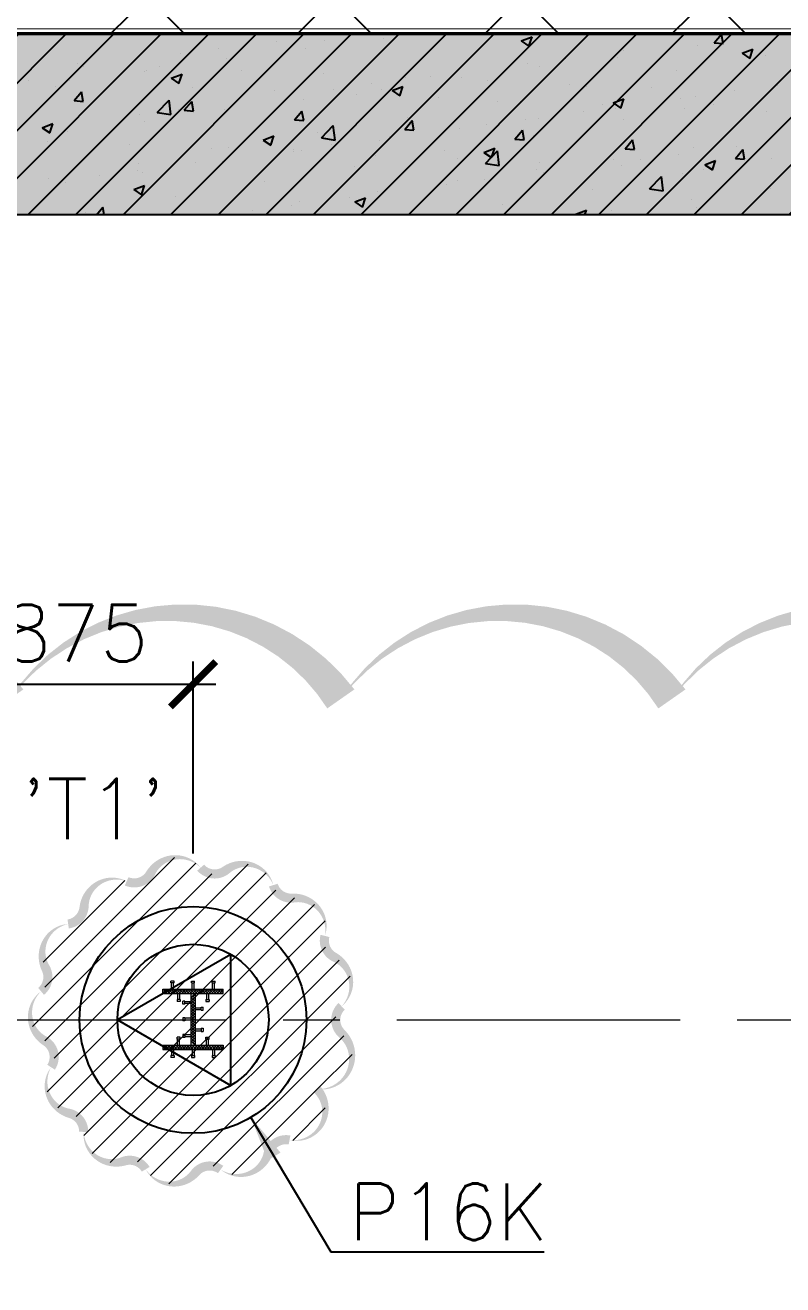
# Model space of a CAD drawing. Header units: millimetres. Extents: x -346728 to 1320345, y -537202 to -385966.
# Drawn here: x 187404 to 192412, y -418418 to -410089 of the extents above; entities that cross this region are included whole.
import ezdxf
from ezdxf.xclip import XClip

# ---------------------------------------------------------------- set-up
doc = ezdxf.new("R2010")
doc.units = ezdxf.units.MM
doc.header["$LTSCALE"] = 100
doc.header["$XCLIPFRAME"] = 2
doc.linetypes.add('DASHED2', pattern=[0.375, 0.25, -0.125])
doc.linetypes.add('X1326_GLB$0$CENTER', pattern=[2, 1.25, -0.25, 0.25, -0.25])
for name, color, linetype, lineweight in [('0 T TEXT', 7, 'Continuous', 13), ('A-giao thong', 8, 'Continuous', 15), ('KCMANH', 8, 'Continuous', 13), ('KINGPOST', 5, 'Continuous', 20), ('X1326_GLB$0$A-tim', 8, 'X1326_GLB$0$CENTER', 9)]:
    doc.layers.add(name, color=color, linetype=linetype, lineweight=lineweight)
doc.layers.add('CL load', color=1, linetype='Continuous', plot=False)
for name, color, linetype in [('hach', 253, 'Continuous'), ('PILE MARK', 8, 'Continuous'), ('PL', 3, 'Continuous'), ('PLT', 6, 'Continuous'), ('W2', 4, 'Continuous'), ('XR_1326_csPL$0$hach', 253, 'Continuous'), ('XR_1326_csPL$0$W2', 4, 'Continuous')]:
    doc.layers.add(name, color=color, linetype=linetype)
doc.styles.add('simplex', font='simplex.shx')
doc.dimstyles.new('100', dxfattribs={"dimscale": 150, "dimtxt": 2.5, "dimasz": 2, "dimexe": 1, "dimexo": 1, "dimgap": 1, "dimtad": 1, "dimdec": 0, "dimzin": 0, "dimdsep": 46, "dimtxsty": 'simplex', "dimblk": 'ARCHTICK', "dimcen": 1, "dimdle": 1, "dimclrd": 256, "dimclre": 256, "dimclrt": 6, "dimadec": 0, "dimazin": 0, "dimtfac": 1, "dimtdec": 0, "dimtix": 1, "dimtmove": 2, "dimatfit": 3, "dimfxl": 1, "dimtolj": 1, "dimtzin": 0, "dimarcsym": 0})
pattern_1 = [(44.99999999999996, (188543.3296231151, 11377564.43864295), (-8.980256121069152, 8.980256121069138), []), (135, (188543.3296231151, 11377564.43864295), (-8.980256121069152, -8.980256121069138), [])]

# ---------------------------------------------------------------- blocks, each defined once
blk = doc.blocks.new('_ArchTick')
at = {"color": 0, "linetype": 'ByBlock', "const_width": 0.15}
blk.add_lwpolyline([(-0.5, -0.5), (0.5, 0.5)], dxfattribs=at)
blk = doc.blocks.new('*D338')
at = {"layer": 'CL load', "lineweight": -2, "transparency": 16777216}
for p, q in [((186638.584825083, -415566.5846771841), (186638.584825083, -414296.6665419902)), ((188513.584825083, -415566.5846771841), (188513.584825083, -414296.6665419902)), ((186488.584825083, -414446.6665419902), (188663.584825083, -414446.6665419902))]:
    blk.add_line(p, q, dxfattribs=at)
at = {"layer": 'DEFPOINTS', "color": 0, "transparency": 16777216}
for p in [(188513.584825083, -414446.6665419902), (186638.584825083, -415716.5846771841, -1.055066150001949e-07), (188513.584825083, -415716.5846771841, -1.055066150001949e-07)]:
    blk.add_point(p, dxfattribs=at)
at = {"layer": 'CL load', "lineweight": -2, "transparency": 16777216, "xscale": 300, "yscale": 300, "zscale": 300, "rotation": 180}
blk.add_blockref('_ArchTick', (186638.584825083, -414446.6665419902), dxfattribs=at)
at = {"layer": 'CL load', "lineweight": -2, "transparency": 16777216, "xscale": 300, "yscale": 300, "zscale": 300}
blk.add_blockref('_ArchTick', (188513.584825083, -414446.6665419902), dxfattribs=at)
at = {"layer": 'CL load', "color": 6, "transparency": 16777216, "insert": (187576.084825083, -414109.1665419902), "char_height": 375, "attachment_point": 5, "style": 'simplex'}
blk.add_mtext('\\A1;1875', dxfattribs=at)
blk = doc.blocks.new('LVL-KHUNGTEN')
blk.add_lwpolyline([(61072.91373489425, 41092.78793908656), (119123.5098692991, 41092.78793908656), (119123.5098692991, 61.8816838347775), (61072.91373489425, 61.8816838347775)], close=True)
blk = doc.blocks.new('mb duong hh')
at = {"layer": '0 T TEXT', "color": 8, "linetype": 'DASHED2', "ltscale": 300}
blk.add_lwpolyline([(75940.43296678987, 34596.03093707142), (80501.3139130965, 41668.3570130578), (80490.62527430942, 88860.91351348581), (75484.28902985697, 93867.6576685782), (-20031.13103089965, 93859.7170491144), (-33609.89450179785, 75885.42133082869), (-26182.13417041133, 55954.73076759395), (-6300.006955242541, 2611.935753152356), (0, 0)], close=True, dxfattribs=at)
blk = doc.blocks.new('MB HANG RAO TAM')
h = blk.add_hatch()
h.set_pattern_fill('ANSI37', color=8, scale=7000, style=0)
h.set_pattern_definition([(45, (527887.4079488972, 631399.8887585986), (-618.7184335382291, 618.7184335382291), []), (135, (527887.4079488972, 631399.8887585986), (-618.7184335382291, -618.7184335382291), [])])
h.paths.add_polyline_path([(89794.4117202581, 74797.30097743822), (94796.06909740585, 69797.46355003165), (94804.3638102131, 22611.36642657302), (90245.68302062989, 15544.39581874706), (52522.94278892089, -1634.203767297906), (34323.73216909924, -9921.962356466684), (14325.33876059836, -19029.05348080298), (8025.495783872, -16417.18622394174), (-19266.64754346496, 56832.40869197866), (-5687.515177183872, 74797.29823461012), (41806.40198183438, 74797.29959892743), (65796.85632604541, 74797.30188842712)], flags=16)
h.paths.add_polyline_path([(-17292.9443327034, 40146.43408464215), (-15159.58504788362, 40937.88851280994), (-12777.24436101399, 34516.30763202184), (-15127.05660728077, 33729.95129755384), (-10492.9689787729, 20001.38025799184), (4783.535672410013, -19372.91856733162), (12547.72057359139, -21452.95036589808), (91489.90458454317, 14752.46963246423), (95487.5385869357, 20873.62624876702), (95619.70384427672, 46027.09005193476), (95769.82040125481, 74597.01423754462), (91824.51706728627, 78101.09494480758), (52350.08600903358, 76925.75132380711), (14007.95230215261, 75822.42495960195), (-9258.554181215033, 75871.13197423331), (-23843.65629077467, 71026.76303072285), (-24251.0530014848, 60759.9608062153)])
at = {"layer": 'XR_1326_csPL$0$W2', "color": 7, "ltscale": 0.5, "elevation": -2.744855009950697e-08}
blk.add_lwpolyline([(8025.494193787104, -16417.18556470441), (14325.33736579077, -19029.05341459147), (90245.68364006604, 15544.39677901135), (94804.3638098313, 22611.36859852046), (94796.06909740585, 69797.46355003165), (89794.40878329634, 74797.3010340432), (-5687.51513439772, 74797.29829121521), (-19266.64890838732, 56832.40874858369)], close=True, dxfattribs=at)
blk = doc.blocks.new('KP50 TOI SAN L1')
at = {"ltscale": 0.1}
h = blk.add_hatch(color=3, dxfattribs=at)
h.dxf.hatch_style = 1
h.paths.add_polyline_path([(14.40000000000146, 171.2000000000116), (-14.39999999999418, 171.2000000000116), (-14.39999999999418, 142.3999999999905)])
h.paths.add_polyline_path([(-14.39999999999418, -142.3999999999687), (-14.39999999999418, -171.1999999999825), (14.40000000000146, -171.1999999999825)])
at = {"layer": 'KCMANH', "linetype": 'ByBlock'}
h = blk.add_hatch(dxfattribs=at)
h.set_pattern_fill('ANSI37', color=3, scale=4, style=0)
h.set_pattern_definition(pattern_1)
h.paths.add_polyline_path([(-200, 200.0000000000109), (-200, 171.2000000000116), (200, 171.2000000000116), (200, 200.0000000000109)])
h = blk.add_hatch(dxfattribs=at)
h.set_pattern_fill('ANSI37', color=3, scale=4, style=0)
h.set_pattern_definition([(44.99999999999996, (188728.9296231151, 11377564.43864295), (-8.980256121069152, 8.980256121069138), []), (135, (188728.9296231151, 11377564.43864295), (-8.980256121069152, -8.980256121069138), [])])
h.paths.add_polyline_path([(14.40000000000146, 171.2000000000116), (-14.39999999999418, 142.3999999999905), (-14.39999999999418, -142.3999999999687), (14.40000000000146, -171.1999999999825)])
h = blk.add_hatch(dxfattribs=at)
h.set_pattern_fill('ANSI37', color=3, scale=4, style=0)
h.set_pattern_definition(pattern_1)
h.paths.add_polyline_path([(-200, -171.1999999999825), (-200, -199.9999999999891), (200, -199.9999999999891), (200, -171.1999999999825)])
for p, q in [((-125.1904738589728, 252.8000000000029), (-145.990473858983, 252.8000000000029)), ((-145.990473858983, 240), (-145.990473858983, 252.8000000000029)), ((-125.1904738589728, 240), (-125.1904738589728, 252.8000000000029)), ((-10.40000000000146, 252.8000000000029), (10.40000000000146, 252.8000000000029)), ((-10.40000000000146, 240), (-10.40000000000146, 252.8000000000029)), ((10.40000000000146, 240), (10.40000000000146, 252.8000000000029)), ((125.1904738589801, 252.8000000000029), (145.990473858983, 252.8000000000029)), ((125.1904738589801, 240), (125.1904738589801, 252.8000000000029)), ((145.990473858983, 240), (145.990473858983, 252.8000000000029)), ((-125.1904738589728, 240), (-145.990473858983, 240)), ((-141.9904738589757, 200), (-141.9904738589757, 240)), ((-129.1904738589801, 200), (-129.1904738589801, 240)), ((-101.9904738589757, 171.1999999999971), (-101.9904738589757, 131.1999999999971)), ((-89.19047385898011, 171.1999999999971), (-89.19047385898011, 131.1999999999971)), ((-10.40000000000146, 240), (10.40000000000146, 240)), ((-6.400000000001455, 200), (-6.400000000001455, 240)), ((6.400000000001455, 200), (6.400000000001455, 240)), ((89.19047385898011, 171.1999999999971), (89.19047385898011, 131.1999999999971)), ((101.990473858983, 171.1999999999971), (101.990473858983, 131.1999999999971)), ((125.1904738589801, 240), (145.990473858983, 240)), ((129.1904738589801, 200), (129.1904738589801, 240)), ((141.990473858983, 200), (141.990473858983, 240)), ((-85.19047385897284, 131.1999999999971), (-105.990473858983, 131.1999999999971)), ((-105.990473858983, 131.1999999999971), (-105.990473858983, 118.4000000000015)), ((-85.19047385897284, 118.4000000000015), (-105.990473858983, 118.4000000000015)), ((-85.19047385897284, 131.1999999999971), (-85.19047385897284, 118.4000000000015)), ((-67.19999999999709, 99.5998938560515), (-67.19999999999709, 120.3998938560471)), ((-54.39999999999418, 120.3998938560471), (-67.19999999999709, 120.3998938560471)), ((-54.39999999999418, 99.5998938560515), (-67.19999999999709, 99.5998938560515)), ((-54.39999999999418, 99.5998938560515), (-54.39999999999418, 120.3998938560471)), ((-14.39999999999418, 116.3998938560471), (-54.39999999999418, 116.3998938560471)), ((-14.39999999999418, 103.5998938560515), (-54.39999999999418, 103.5998938560515)), ((85.19047385898011, 131.1999999999971), (105.990473858983, 131.1999999999971)), ((85.19047385898011, 131.1999999999971), (85.19047385898011, 118.4000000000015)), ((85.19047385898011, 118.4000000000015), (105.990473858983, 118.4000000000015)), ((105.990473858983, 131.1999999999971), (105.990473858983, 118.4000000000015)), ((-67.19999999999709, 10.40000000000146), (-67.19999999999709, -10.40000000000146)), ((-54.39999999999418, 10.40000000000146), (-67.19999999999709, 10.40000000000146)), ((-54.39999999999418, 10.40000000000146), (-54.39999999999418, -10.40000000000146)), ((-14.39999999999418, 6.400000000001455), (-54.39999999999418, 6.400000000001455)), ((14.40000000000146, 76.39989385604713), (54.40000000000146, 76.39989385604713)), ((14.40000000000146, 63.59989385605149), (54.40000000000146, 63.59989385605149)), ((54.40000000000146, 59.59989385605149), (54.40000000000146, 80.39989385604713)), ((54.40000000000146, 80.39989385604713), (67.20000000000437, 80.39989385604713)), ((54.40000000000146, 59.59989385605149), (67.20000000000437, 59.59989385605149)), ((67.20000000000437, 59.59989385605149), (67.20000000000437, 80.39989385604713)), ((-54.39999999999418, -10.40000000000146), (-67.19999999999709, -10.40000000000146)), ((-14.39999999999418, -6.400000000001455), (-54.39999999999418, -6.400000000001455)), ((14.40000000000146, -63.59989385605149), (54.40000000000146, -63.59989385605149)), ((14.40000000000146, -76.39989385604713), (54.40000000000146, -76.39989385604713)), ((54.40000000000146, -59.59989385605149), (54.40000000000146, -80.39989385604713)), ((54.40000000000146, -59.59989385605149), (67.20000000000437, -59.59989385605149)), ((54.40000000000146, -80.39989385604713), (67.20000000000437, -80.39989385604713)), ((67.20000000000437, -59.59989385605149), (67.20000000000437, -80.39989385604713)), ((-85.19047385897284, -118.4000000000015), (-105.990473858983, -118.4000000000015)), ((-105.990473858983, -131.1999999999971), (-105.990473858983, -118.4000000000015)), ((-85.19047385897284, -131.1999999999971), (-105.990473858983, -131.1999999999971)), ((-101.9904738589757, -171.1999999999971), (-101.9904738589757, -131.1999999999971)), ((-89.19047385898011, -171.1999999999971), (-89.19047385898011, -131.1999999999971)), ((-85.19047385897284, -131.1999999999971), (-85.19047385897284, -118.4000000000015)), ((-67.19999999999709, -99.5998938560515), (-67.19999999999709, -120.3998938560471)), ((-54.39999999999418, -99.5998938560515), (-67.19999999999709, -99.5998938560515)), ((-54.39999999999418, -120.3998938560471), (-67.19999999999709, -120.3998938560471)), ((-54.39999999999418, -99.5998938560515), (-54.39999999999418, -120.3998938560471)), ((-14.39999999999418, -103.5998938560515), (-54.39999999999418, -103.5998938560515)), ((-14.39999999999418, -116.3998938560471), (-54.39999999999418, -116.3998938560471)), ((85.19047385898011, -118.4000000000015), (105.990473858983, -118.4000000000015)), ((85.19047385898011, -131.1999999999971), (85.19047385898011, -118.4000000000015)), ((85.19047385898011, -131.1999999999971), (105.990473858983, -131.1999999999971)), ((89.19047385898011, -171.1999999999971), (89.19047385898011, -131.1999999999971)), ((101.990473858983, -171.1999999999971), (101.990473858983, -131.1999999999971)), ((105.990473858983, -131.1999999999971), (105.990473858983, -118.4000000000015)), ((-125.1904738589728, -240), (-145.990473858983, -240)), ((-145.990473858983, -240), (-145.990473858983, -252.8000000000029)), ((-141.9904738589757, -200), (-141.9904738589757, -240)), ((-129.1904738589801, -200), (-129.1904738589801, -240)), ((-125.1904738589728, -240), (-125.1904738589728, -252.8000000000029)), ((-10.40000000000146, -240), (10.40000000000146, -240)), ((-10.40000000000146, -240), (-10.40000000000146, -252.8000000000029)), ((-6.400000000001455, -200), (-6.400000000001455, -240)), ((6.400000000001455, -200), (6.400000000001455, -240)), ((10.40000000000146, -240), (10.40000000000146, -252.8000000000029)), ((125.1904738589801, -240), (145.990473858983, -240)), ((125.1904738589801, -240), (125.1904738589801, -252.8000000000029)), ((129.1904738589801, -200), (129.1904738589801, -240)), ((141.990473858983, -200), (141.990473858983, -240)), ((145.990473858983, -240), (145.990473858983, -252.8000000000029)), ((-125.1904738589728, -252.8000000000029), (-145.990473858983, -252.8000000000029)), ((-10.40000000000146, -252.8000000000029), (10.40000000000146, -252.8000000000029)), ((125.1904738589801, -252.8000000000029), (145.990473858983, -252.8000000000029))]:
    blk.add_line(p, q, dxfattribs=at)
at = {"layer": 'KCMANH', "color": 3, "linetype": 'ByBlock'}
blk.add_line((-200, 200), (200, 200), dxfattribs=at)
at = {"layer": 'KINGPOST', "color": 3, "linetype": 'ByBlock'}
for p, q in [((-200, 171.1999999999971), (-200, 200)), ((-200, 171.1999999999971), (200, 171.1999999999971)), ((-14.39999999999418, 171.1999999999971), (-14.39999999999418, -171.1999999999971)), ((-14.39999999997235, 142.4000000000015), (14.40000000000146, 171.1999999999971)), ((14.40000000000146, 171.1999999999971), (14.40000000000146, -171.1999999999971)), ((200, 171.1999999999971), (200, 200)), ((-14.39999999997235, -142.4000000000015), (14.40000000000146, -171.1999999999971)), ((-200, -171.1999999999971), (200, -171.1999999999971)), ((-200, -171.1999999999971), (-200, -200)), ((-200, -200), (200, -200)), ((200, -171.1999999999971), (200, -200))]:
    blk.add_line(p, q, dxfattribs=at)
at = {"layer": 'KINGPOST', "color": 6, "linetype": 'ByBlock'}
blk.add_lwpolyline([(-14.39999999999418, 0), (14.40000000000146, 0)], dxfattribs=at)
blk = doc.blocks.new('B1 Kingpost Layout Plan1')
at = {"layer": 'KCMANH', "linetype": 'ByBlock'}
blk.add_blockref('KP50 TOI SAN L1', (38149.89902041503, -1896.444032042986, -1.201892700919416e-07), dxfattribs=at)

msp = doc.modelspace()

# ---------------------------------------------------------------- hatches: boundary and pattern name
at = {"ltscale": 0.1}
h = msp.add_hatch(color=3, dxfattribs=at)
h.dxf.hatch_style = 1
h.paths.add_polyline_path([(188527.9848966268, -416495.384677184), (188499.1848966268, -416495.384677184), (188499.1848966268, -416524.184677184)])
h.paths.add_polyline_path([(188499.1848966268, -416808.984677184), (188499.1848966268, -416837.784677184), (188527.9848966268, -416837.784677184)])
at = {"layer": 'A-giao thong', "transparency": 33554572}
h = msp.add_hatch(dxfattribs=at)
h.set_pattern_fill('ANSI31', color=256, scale=1000)
h.set_pattern_definition([(45, (150164.6195076137, -513923.2261756079), (-88.38834764831843, 88.38834764831844), [])])
edge = h.paths.add_edge_path()
edge.add_arc((189358.6960729892, -416430.8909271352), 200.091326396924, 313.1890045741997, 423.1890044747136)
edge.add_arc((189504.5051416252, -416142.3756261467), 123.1753799015254, 165.3246326879942, 243.18900447470742, ccw=False)
edge.add_arc((189191.5434322325, -416060.4154517628), 200.3404647350627, 345.3246326879935, 455.3246325885028)
edge.add_arc((189161.5215951568, -415738.2956122163), 123.1753799015117, 197.4523541326421, 275.32463258850305, ccw=False)
edge.add_arc((188852.9846465197, -415835.2949333041), 200.2499081724988, 17.45235413264597, 127.4523540331561)
edge.add_arc((188656.3092493239, -415578.5407607895), 123.1753799015265, 221.3374224332373, 307.4523540331534, ccw=False)
edge.add_arc((188411.2631867319, -415794.1027273251), 203.1902650560175, 41.33742243323479, 151.337422333742)
edge.add_arc((188124.890508279, -415637.5612847475), 123.1753799015094, 245.97207067360318, 331.33742233374693, ccw=False)
edge.add_arc((187993.1926943327, -415932.9717903942), 200.261910843809, 65.97207067360544, 175.9720705741139)
edge.add_arc((187670.5543169117, -415910.252669376), 123.1753799015126, 278.0994113494279, 355.97207057411634, ccw=False)
edge.add_arc((187716.1341927001, -416230.5371583576), 200.3361020571378, 98.09941134942484, 208.0994112499362)
edge.add_arc((187430.7544572373, -416382.9119776234), 123.175379901518, -50.51419146834911, 28.099411249937475, ccw=False)
edge.add_arc((187636.6730772905, -416632.8373371586), 200.6535308265784, 129.4858085316449, 239.4858084321514)
edge.add_arc((187472.2483766473, -416911.8170519082), 123.1753799015154, -33.38585266077672, 59.48580843215609, ccw=False)
edge.add_arc((187742.1865456135, -417089.7128634233), 200.1101515091129, 146.6141473392238, 256.6141472397279)
edge.add_arc((187667.3434549568, -417404.2157196908), 123.1753799015155, -1.2513417107547866, 76.61414723972922, ccw=False)
edge.add_arc((187990.7857196304, -417411.2808327572), 200.3440389897893, 178.7486582892484, 288.7486581897573)
edge.add_arc((188094.7704542061, -417717.6335532853), 123.1753799015132, 30.876836025434216, 108.7486581897549, ccw=False)
edge.add_arc((188372.3465447382, -417551.6600698904), 200.2371789537907, 210.876836025434, 320.876835925943)
edge.add_arc((188623.2472162438, -417755.7299997268), 123.1753799015087, 54.01226688685409, 140.8768359259447, ccw=False)
edge.add_arc((188814.9904981009, -417491.6991568221), 203.1339398279393, 234.0122668868539, 344.0122667873574)
edge.add_arc((189128.6783974246, -417581.5750376806), 123.1753799015273, 79.39644157920287, 164.0122667873614, ccw=False)
edge.add_arc((189188.1969418806, -417263.6497115923), 200.2731787634664, 259.3964415791925, 404.1286010454199)
edge.add_arc((189353.0773153843, -416913.2829940317), 211.9778768860564, 264.279643978025, 407.3982272340489)
edge.add_arc((189579.9421341681, -416666.5846771878), 123.175379901495, 133.189004574196, 227.3982272340362, ccw=False)
at = {"layer": 'hach'}
h = msp.add_hatch(dxfattribs=at)
h.set_pattern_fill('ANSI31', color=256, scale=70)
h.set_pattern_definition([(45, (121918.5586272281, -508591.2227448209), (-157.1544821187101, 157.1544821187102), [])])
h.paths.add_polyline_path([(142200.7174031938, -410142.157258469), (128621.2299212609, -428107.5122169152), (155914.0807850178, -501359.0065796374), (162214.0877402602, -503970.9423327898), (238136.4096880872, -469396.5978761645), (242695.206744063, -462329.4458765544), (242687.1652499498, -415142.6860857411), (237685.1483409582, -410142.1572584765)])
h.paths.add_polyline_path([(142797.9098990844, -411342.1571560285), (129975.6618433549, -428305.7014718884), (156856.1871301314, -500450.5520168371), (162191.6436317093, -502662.5923677236), (237318.7880773254, -468450.3646135417), (241495.1464346874, -461976.0778765109), (241487.0023686721, -415639.3961758266), (237188.1965684931, -411342.1571560359)], flags=16)
h = msp.add_hatch(dxfattribs=at)
h.set_pattern_fill('AR-CONC', color=256, scale=4)
h.set_pattern_definition([(49.99999999999999, (121918.5586272281, -508591.2227448209), (728.738675984016, -63.75634215561234), [76.2, -838.2]), (355, (121918.5586272281, -508591.2227448209), (-140.9736856998774, 764.2273809561406), [60.96, -670.56233668]), (100.4514446999999, (121979.2866552282, -508596.5357588209), (587.7649883614131, 700.4710076487804), [64.76003519999988, -712.360978399999]), (46.18420000000002, (121918.5586272281, -508388.022744821), (1084.31616356852, -168.1693117309086), [114.2999999999996, -1257.299999999994]), (96.63555760999992, (122008.9182272282, -508402.0367448209), (949.616536206012, 989.7044983908861), [97.14009256, -1068.54243264]), (351.1841511700001, (121918.5586272281, -508388.022744821), (949.6165362599081, 989.7044983421306), [91.43986828, -1005.83892768]), (21, (122020.1586272282, -508438.822744821), (606.4575650765299, -409.0607927483504), [76.2, -838.2]), (326.0000000000001, (122020.1586272282, -508438.822744821), (247.2081133905883, 736.7518644892771), [60.96, -670.56]), (71.45144499999999, (122070.6967576282, -508472.911144421), (853.6656771148646, 327.691075543621), [64.7600352, -712.3597503999999]), (37.50000000000001, (121918.5586272281, -508591.2227448209), (12.35441300236727, 338.2201554926124), [0, -662.432, 0, -680.72, 0, -673.1]), (7.499999999999999, (121918.5586272281, -508591.2227448209), (267.278650041223, 400.722299272478), [0, -388.112, 0, -647.192, 0, -256.54]), (327.5, (121691.9906272281, -508591.2227448209), (542.3623806674856, -22.91497597069377), [0, -254, 0, -792.48, 0, -1051.56]), (317.5, (121590.390627228, -508591.2227448209), (592.5167255440722, 101.7059641333321), [0, -330.2, 0, -526.288, 0, -746.76])])
h.paths.add_polyline_path([(142200.7174031938, -410142.157258469), (128621.2299212609, -428107.5122169152), (155914.0807850178, -501359.0065796374), (162214.0877402602, -503970.9423327898), (238136.4096880872, -469396.5978761645), (242695.206744063, -462329.4458765544), (242687.1652499498, -415142.6860857411), (237685.1483409582, -410142.1572584765)])
h.paths.add_polyline_path([(142797.9098990844, -411342.1571560285), (129975.6618433549, -428305.7014718884), (156856.1871301314, -500450.5520168371), (162191.6436317093, -502662.5923677236), (237318.7880773254, -468450.3646135417), (241495.1464346874, -461976.0778765109), (241487.0023686721, -415639.3961758266), (237188.1965684931, -411342.1571560359)], flags=16)

# ---------------------------------------------------------------- linework, layer by layer
at = {"elevation": -1404.949430587001}
msp.add_lwpolyline([(182924.8835407615, -414544.0266921301, 0, 218.8510542577968, -0.52056705), (185113.3940833395, -414544.0266921301, 0, 218.8510542577968, -0.52056705), (187301.9046259174, -414544.0266921301, 0, 218.8510542577968, -0.52056705), (189490.4151684954, -414544.0266921301, 0, 218.8510542577968, -0.52056705), (191678.9257110735, -414544.0266921301, 0, 218.8510542577968, -0.52056705), (193867.4362536513, -414544.0266921301, 0, 218.8510542577968, -0.52056705), (196055.9467962294, -414544.0266921301, 0, 218.8510542577968, -0.52056705), (198244.4573388072, -414544.0266921301, 0, 218.8510542577968, -0.52056705), (200432.9678813853, -414544.0266921301, 0, 218.8510542577968, -0.52056705), (202621.4784239634, -414544.0266921301, 0, 218.8510542577968, -0.52056705), (204809.9889665412, -414544.0266921301, 0, 218.8510542577968, -0.52056705), (206998.4995091193, -414544.0266921301, 0, 218.8510542577968, -0.52056705), (209187.0100516971, -414544.0266921301, 0, 218.8510542577968, -0.52056705), (209622.3751595705, -416297.1721268347, 0, 218.8510542577968, -0.52056705), (209622.3751595705, -418485.6826694127, 0, 218.8510542577968, -0.52056705), (209622.3751595705, -420674.1932119906, 0, 218.8510542577968, -0.52056705), (209622.3751595705, -422862.7037545686, 0, 218.8510542577968, -0.52056705), (209622.3751595705, -425051.2142971466, 0, 218.8510542577968, -0.52056705), (209622.3751595705, -427239.7248397245, 0, 218.8510542577968, -0.52056705), (209622.3751595705, -429428.2353823025, 0, 218.8510542577968, -0.52056705)], format="xyseb", dxfattribs=at)
at = {"color": 5, "elevation": -2718.252243048524}
msp.add_lwpolyline([(189495.640017351, -416576.777509801, 0, 60, 0.5205670500000068), (189448.9470310235, -416252.3095634012, 60, 60, -0.3534527118638525), (189385.3481417806, -416111.1701201911, 0, 60, 0.5205670500000036), (189172.9521054347, -415860.9394773245, 60, 60, -0.3534915216528338), (189044.0163868031, -415775.2374614339, 0, 60, 0.52056705), (188731.2123804647, -415676.3246815494, 60, 60, -0.3944898867801987), (188563.8251220284, -415659.8971398404, 0, 60, 0.5205670499999941), (188232.9719316974, -415696.6424164712, 60, 60, -0.3907150967676189), (188074.7357217742, -415750.0631585298, 0, 60, 0.5205670499999991), (187793.4254447832, -415918.9048453696, 60, 60, -0.3534933906758924), (187687.9086268179, -416032.1993878295, 0, 60, 0.5205670500000176), (187539.4113652364, -416324.8960267308, 60, 60, -0.3571345252974193), (187509.0800897352, -416477.9765320467, 0, 60, 0.520567049999982), (187534.7908930686, -416805.7010406113, 60, 60, -0.4289707164981073), (187575.0978186476, -416979.5973329206, 0, 60, 0.5205670499999676), (187695.8595041731, -417284.3866366142, 60, 60, -0.3534581953911722), (187790.489459496, -417406.9056601864, 0, 60, 0.5205670499999923), (188055.1797575201, -417600.9941476378, 60, 60, -0.3534892819256612), (188200.4884897823, -417654.4206497942, 0, 60, 0.5205670500000038), (188527.6888197498, -417678.007627958, 60, 60, -0.3982747208827367), (188695.626551305, -417656.0635255744, 0, 60, 0.5205670499999902), (189010.2673566314, -417547.6486521948, 60, 60, -0.3869502103842332), (189151.3441942821, -417460.5030100825, 0, 60, 0.7314348883771284), (189331.9487879866, -417124.2052679127, 0, 60, 0.7206828507104402), (189496.5648741413, -416757.2511358389, 60, 60, -0.435898308053293)], format="xyseb", close=True, dxfattribs=at)
at = {"layer": 'PL'}
for points, elevation in [([(188763.5848966265, -417099.5973790763), (188763.5848966265, -416233.5719752918), (188013.5848966265, -416666.5846771841)], -1404.949430317539), ([(188763.5849681702, -417099.5974815143), (188763.5849681702, -416233.5720777299), (188013.5849681702, -416666.5847796221)], -1404.949430326806)]:
    msp.add_lwpolyline(points, close=True, dxfattribs=dict(at, elevation=elevation))
for centre, radius in [((188513.5848966265, -416666.5846771841, -1404.949430317539), 750), ((188513.5849681702, -416666.5847796221, -1404.949430326806), 750), ((188513.5848966265, -416666.5846771841, -1404.949430317539), 500), ((188513.5849681702, -416666.5847796221, -1404.949430326806), 500)]:
    msp.add_circle(centre, radius, dxfattribs=at)
at = {"layer": 'W2', "ltscale": 0.5, "elevation": -1404.949429693151}
for points in [[(142200.7173316503, -410142.1571560284), (128621.2298497174, -428107.5121144747), (155914.0807134742, -501359.0064771969), (162214.087668717, -503970.9422303493), (238136.409616544, -469396.597773724), (242695.2085601218, -462329.4428479093), (242686.9149874657, -415142.1244229245), (237685.1247243183, -410142.1571560359)], [(142797.9098990844, -411342.1571560285), (129975.6618433549, -428305.7014718884), (156856.1871301314, -500450.5520168371), (162191.6436317093, -502662.5923677236), (237318.7880773254, -468450.3646135417), (241495.1464346874, -461976.0778765109), (241487.0023686721, -415639.3961758266), (237188.1965684931, -411342.1571560359)]]:
    msp.add_lwpolyline(points, close=True, dxfattribs=at)
at = {"layer": 'X1326_GLB$0$A-tim', "ltscale": 15}
msp.add_line((120859.4542972323, -416666.5694082488, -1404.949430906714), (255546.0027297724, -416666.5694082489, -1404.949430916082), dxfattribs=at)
at = {"layer": 'XR_1326_csPL$0$hach', "color": 250}
for p, q in [((186479.4919353256, -411342.1571560318, -1404.949430165231), (187679.491832885, -410142.1572584724, -1404.949430165231)), ((186793.8008995629, -411342.1571560319, -1404.949430165231), (187993.8007971224, -410142.1572584725, -1404.949430165231)), ((187108.1098638005, -411342.1571560319, -1404.949430165231), (188308.1097613597, -410142.1572584725, -1404.949430165231)), ((187422.4188280376, -411342.1571560319, -1404.949430165231), (188622.418725597, -410142.1572584726, -1404.949430165231)), ((187736.7277922752, -411342.1571560319, -1404.949430165231), (188936.7276898346, -410142.1572584725, -1404.949430165231)), ((188051.0367565125, -411342.1571560319, -1404.949430165231), (189251.0366540719, -410142.1572584726, -1404.949430165231)), ((188365.3457207499, -411342.1571560319, -1404.949430165231), (189565.3456183093, -410142.1572584726, -1404.949430165231)), ((188679.6546849874, -411342.1571560319, -1404.949430165231), (189879.6545825466, -410142.1572584726, -1404.949430165231)), ((188993.9636492248, -411342.157156032, -1404.949430165231), (190193.9635467842, -410142.1572584726, -1404.949430165231)), ((189067.4116308618, -410194.9811632866, -1404.949430165231), (189067.4116308618, -410194.9811632866, -1404.949430165231)), ((189267.8987568739, -410142.1572584726, -1404.949430165231), (189273.8347802261, -410146.1611567799, -1404.949430165231)), ((189273.8412996117, -410146.1631892297, -1404.949430165231), (189275.1854412312, -410142.1572584726, -1404.949430165231)), ((189308.2726134621, -411342.157156032, -1404.949430165231), (190508.2725110213, -410142.1572584728, -1404.949430165231)), ((189379.9122126932, -410191.6444371628, -1404.949430165231), (189379.9122126932, -410191.6444371628, -1404.949430165231)), ((189622.5815776997, -411342.157156032, -1404.949430165231), (190822.5814752589, -410142.1572584727, -1404.949430165231)), ((189769.6841223022, -410174.8433701922, -1404.949430165231), (189769.6841223022, -410174.8433701922, -1404.949430165231)), ((189936.8905419368, -411342.1571560321, -1404.949430165231), (191136.8904394964, -410142.1572584728, -1404.949430165231)), ((190251.1995061744, -411342.1571560321, -1404.949430165231), (191451.1994037335, -410142.1572584728, -1404.949430165231)), ((190565.5084704117, -411342.1571560322, -1404.949430165231), (191765.5083679711, -410142.1572584729, -1404.949430165231)), ((190683.4198933447, -410193.4424783888, -1404.949430165231), (190733.9580237675, -410227.5308777844, -1404.949430165231)), ((190683.4620569037, -410193.34946673, -1404.949430165231), (190754.6008854027, -410166.0418289747, -1404.949430165231)), ((190733.9644822069, -410227.5328830999, -1404.949430165231), (190754.5651800573, -410166.13684571, -1404.949430165231)), ((190879.817434649, -411342.1571560321, -1404.949430165231), (192079.8173322084, -410142.1572584728, -1404.949430165231)), ((191194.1263988866, -411342.1571560322, -1404.949430165231), (192394.1262964458, -410142.1572584729, -1404.949430165231)), ((191232.3406868193, -410142.1572584729, -1404.949430165231), (191290.0624907697, -410147.2072619568, -1404.949430165231)), ((191290.100377027, -410147.2003778653, -1404.949430165231), (191289.1701100001, -410142.1572584728, -1404.949430165231)), ((191508.435363124, -411342.1571560323, -1404.949430165231), (192708.4352606834, -410142.1572584729, -1404.949430165231)), ((191822.7443273613, -411342.1571560322, -1404.949430165231), (193022.7442249207, -410142.1572584729, -1404.949430165231)), ((191958.0731353104, -410205.6506204687, -1404.949430165231), (192018.8011641061, -410210.9636345466, -1404.949430165231)), ((191958.0734628188, -410205.6468787999, -1404.949430165231), (192007.0538786767, -410147.2742922343, -1404.949430165231)), ((192003.3723545359, -410173.9889986392, -1404.949430165231), (192003.3723545359, -410173.9889986392, -1404.949430165231)), ((192018.8368276409, -410210.9571612637, -1404.949430165231), (192007.0892147236, -410147.271560459, -1404.949430165231)), ((192137.0532915989, -411342.1571560323, -1404.949430165231), (193337.053189158, -410142.1572584729, -1404.949430165231)), ((192369.2155225101, -410152.5944565654, -1404.949430165231), (192369.2155225101, -410152.5944565654, -1404.949430165231)), ((188428.2747180875, -410279.1251341536, -1404.949430165231), (188428.2747180875, -410279.1251341536, -1404.949430165231)), ((188682.6199828243, -410245.6399448015, -1404.949430165231), (188682.6199828243, -410245.6399448015, -1404.949430165231)), ((188787.3954871493, -410293.3504012962, -1404.949430165231), (188787.3954871493, -410293.3504012962, -1404.949430165231)), ((189256.4958953886, -410239.8862656406, -1404.949430165231), (189256.4958953886, -410239.8862656406, -1404.949430165231)), ((191319.8667293615, -410300.3075434008, -1404.949430165231), (191319.8667293615, -410300.3075434008, -1404.949430165231)), ((191361.7171718134, -410258.4645060344, -1404.949430165231), (191361.7171718134, -410258.4645060344, -1404.949430165231)), ((191847.5638021622, -410224.1316189387, -1404.949430165231), (191847.5638021622, -410224.1316189387, -1404.949430165231)), ((192143.5431368859, -410274.8121993934, -1404.949430165231), (192194.081267309, -410308.900598789, -1404.949430165231)), ((192143.5855639689, -410274.7186064142, -1404.949430165231), (192214.7243924682, -410247.4109686589, -1404.949430165231)), ((192194.0876648022, -410308.9025769701, -1404.949430165231), (192214.6883626525, -410247.5065395802, -1404.949430165231)), ((192300.548338906, -410289.3243240686, -1404.949430165231), (192300.548338906, -410289.3243240686, -1404.949430165231)), ((187750.6032761508, -410340.7345436594, -1404.949430165231), (187750.6032761508, -410340.7345436594, -1404.949430165231)), ((187786.6195353652, -410363.6006415489, -1404.949430165231), (187786.6195353652, -410363.6006415489, -1404.949430165231)), ((188207.1471022403, -410387.599352476, -1404.949430165231), (188207.1471022403, -410387.599352476, -1404.949430165231)), ((188292.9656568182, -410363.6495196302, -1404.949430165231), (188292.9656568182, -410363.6495196302, -1404.949430165231)), ((188734.8441750408, -410311.4234280139, -1404.949430165231), (188734.8441750408, -410311.4234280139, -1404.949430165231)), ((188835.3280374858, -410386.5644956009, -1404.949430165231), (188835.3280374858, -410386.5644956009, -1404.949430165231)), ((190722.5802590391, -410342.6084769015, -1404.949430165231), (190722.5802590391, -410342.6084769015, -1404.949430165231)), ((190806.678502448, -410365.3504388494, -1404.949430165231), (190806.678502448, -410365.3504388494, -1404.949430165231)), ((190976.9255237762, -410309.1232875494, -1404.949430165231), (190976.9255237762, -410309.1232875494, -1404.949430165231)), ((187422.4623227199, -410454.2936682089, -1404.949430165231), (187422.4623227199, -410454.2936682089, -1404.949430165231)), ((187693.958875327, -410452.6422479244, -1404.949430165231), (187693.958875327, -410452.6422479244, -1404.949430165231)), ((188194.878761605, -410395.0563654295, -1404.949430165231), (188194.878761605, -410395.0563654295, -1404.949430165231)), ((188369.630971337, -410439.7638291266, -1404.949430165231), (188420.1691017598, -410473.8522285222, -1404.949430165231)), ((188369.6726078489, -410439.6719801102, -1404.949430165231), (188440.811436348, -410412.3643423548, -1404.949430165231)), ((188420.1756224968, -410473.8542647734, -1404.949430165231), (188440.7763203472, -410412.4582273836, -1404.949430165231)), ((189377.6904181531, -410409.4794715715, -1404.949430165231), (189377.6904181531, -410409.4794715715, -1404.949430165231)), ((189920.0527988207, -410432.3944475423, -1404.949430165231), (189920.0527988207, -410432.3944475423, -1404.949430165231)), ((190080.9250763171, -410427.0839842968, -1404.949430165231), (190080.9250763171, -410427.0839842968, -1404.949430165231)), ((190285.0267821006, -410436.8876012225, -1404.949430165231), (190285.0267821006, -410436.8876012225, -1404.949430165231)), ((190462.4151794883, -410455.309423513, -1404.949430165231), (190462.4151794883, -410455.309423513, -1404.949430165231)), ((191708.0316133616, -410391.0302882019, -1404.949430165231), (191708.0316133616, -410391.0302882019, -1404.949430165231)), ((187602.3620360611, -410496.7623295629, -1404.949430165231), (187602.3620360611, -410496.7623295629, -1404.949430165231)), ((187726.6150926012, -410587.33620681, -1404.949430165231), (187775.5955084593, -410528.9636202444, -1404.949430165231)), ((187787.3895862098, -410592.6442519199, -1404.949430165231), (187775.6419732925, -410528.9586511152, -1404.949430165231)), ((187964.8247033873, -410477.2086441795, -1404.949430165231), (187964.8247033873, -410477.2086441795, -1404.949430165231)), ((188507.1870840546, -410500.1236201503, -1404.949430165231), (188507.1870840546, -410500.1236201503, -1404.949430165231)), ((189049.5494647222, -410523.038596121, -1404.949430165231), (189049.5494647222, -410523.038596121, -1404.949430165231)), ((189441.7881635428, -410511.2279551638, -1404.949430165231), (189441.7881635428, -410511.2279551638, -1404.949430165231)), ((189591.9118453896, -410545.9535720916, -1404.949430165231), (189591.9118453896, -410545.9535720916, -1404.949430165231)), ((189696.1334282794, -410477.7427658117, -1404.949430165231), (189696.1334282794, -410477.7427658117, -1404.949430165231)), ((189757.3297092997, -410513.0635256848, -1404.949430165231), (189757.3297092997, -410513.0635256848, -1404.949430165231)), ((189829.7542148787, -410521.1335501312, -1404.949430165231), (189880.2923453018, -410555.2219495267, -1404.949430165231)), ((189829.7961149146, -410521.0411197942, -1404.949430165231), (189900.9349434137, -410493.7334820389, -1404.949430165231)), ((189880.2988050921, -410555.2239586435, -1404.949430165231), (189900.8995029424, -410493.8279212536, -1404.949430165231)), ((191004.7775601557, -410478.2243994836, -1404.949430165231), (191004.7775601557, -410478.2243994836, -1404.949430165231)), ((191115.5148878177, -410492.7362523352, -1404.949430165231), (191115.5148878177, -410492.7362523352, -1404.949430165231)), ((191547.139940823, -410501.1393754543, -1404.949430165231), (191547.139940823, -410501.1393754543, -1404.949430165231)), ((191990.4389692315, -410541.2261085595, -1404.949430165231), (191990.4389692315, -410541.2261085595, -1404.949430165231)), ((192089.5023214906, -410524.0543514251, -1404.949430165231), (192089.5023214906, -410524.0543514251, -1404.949430165231)), ((192356.8611095073, -410490.8146120582, -1404.949430165231), (192356.8611095073, -410490.8146120582, -1404.949430165231)), ((192375.230617269, -410490.5673270446, -1404.949430165231), (192375.230617269, -410490.5673270446, -1404.949430165231)), ((187726.6147809928, -410587.3397658858, -1404.949430165231), (187787.3428097885, -410592.6527799637, -1404.949430165231)), ((188277.1739769634, -410666.3705465387, -1404.949430165231), (188356.3086883217, -410583.8951716789, -1404.949430165231)), ((188367.5511715105, -410680.3824938658, -1404.949430165231), (188356.3262828631, -410583.8931190237, -1404.949430165231)), ((188455.3537685853, -410651.0925489657, -1404.949430165231), (188504.3341844432, -410592.7199624, -1404.949430165231)), ((188516.1260368238, -410656.4010353184, -1404.949430165231), (188504.3784239065, -410592.7154345138, -1404.949430165231)), ((188800.1329808203, -410595.7034625591, -1404.949430165231), (188800.1329808203, -410595.7034625591, -1404.949430165231)), ((189244.1414823863, -410578.1064211333, -1404.949430165231), (189244.1414823863, -410578.1064211333, -1404.949430165231)), ((190134.2742260572, -410568.8685480623, -1404.949430165231), (190134.2742260572, -410568.8685480623, -1404.949430165231)), ((190522.9981622736, -410594.4422164686, -1404.949430165231), (190522.9981622736, -410594.4422164686, -1404.949430165231)), ((190676.6366067248, -410591.7835240331, -1404.949430165231), (190676.6366067248, -410591.7835240331, -1404.949430165231)), ((191218.9989873921, -410614.6985000037, -1404.949430165231), (191218.9989873921, -410614.6985000037, -1404.949430165231)), ((191289.8774584202, -410602.5032711357, -1404.949430165231), (191340.4155888432, -410636.5916705313, -1404.949430165231)), ((191289.9196219799, -410602.4102594784, -1404.949430165231), (191361.0584504791, -410575.1026217231, -1404.949430165231)), ((191307.512316359, -410638.5276988935, -1404.949430165231), (191307.512316359, -410638.5276988935, -1404.949430165231)), ((191340.4219876873, -410636.5936525136, -1404.949430165231), (191361.0226855376, -410575.1976151237, -1404.949430165231)), ((191736.0937044947, -410574.7112979116, -1404.949430165231), (191736.0937044947, -410574.7112979116, -1404.949430165231)), ((191761.3613680597, -410637.6134759744, -1404.949430165231), (191761.3613680597, -410637.6134759744, -1404.949430165231)), ((191835.20938916, -410562.3517744312, -1404.949430165231), (191835.20938916, -410562.3517744312, -1404.949430165231)), ((191951.4805899766, -410614.1101747566, -1404.949430165231), (191951.4805899766, -410614.1101747566, -1404.949430165231)), ((188160.996068046, -410679.8474334261, -1404.949430165231), (188160.996068046, -410679.8474334261, -1404.949430165231)), ((188277.1869807188, -410666.3981302162, -1404.949430165231), (188367.5465807333, -410680.412130225, -1404.949430165231)), ((188415.341332783, -410646.362244074, -1404.949430165231), (188415.341332783, -410646.362244074, -1404.949430165231)), ((188455.3534543291, -410651.0961384756, -1404.949430165231), (188516.0814831248, -410656.4091525535, -1404.949430165231)), ((188722.4897620385, -410649.6435835063, -1404.949430165231), (188722.4897620385, -410649.6435835063, -1404.949430165231)), ((189184.0921276655, -410714.8525110655, -1404.949430165231), (189244.8201564612, -410720.1655251434, -1404.949430165231)), ((189184.0924445694, -410714.8488911211, -1404.949430165231), (189233.0728604273, -410656.4763045554, -1404.949430165231)), ((189244.8624874377, -410720.157818717, -1404.949430165231), (189233.1148745204, -410656.4722179123, -1404.949430165231)), ((189912.8311205533, -410778.6052332768, -1404.949430165231), (189961.8115364113, -410720.2326467111, -1404.949430165231)), ((189930.4814367295, -410696.1481806019, -1404.949430165231), (189930.4814367295, -410696.1481806019, -1404.949430165231)), ((189973.5989380517, -410783.9146021156, -1404.949430165231), (189961.8513251343, -410720.2290013109, -1404.949430165231)), ((190709.6468737349, -410709.8455868218, -1404.949430165231), (190709.6468737349, -410709.8455868218, -1404.949430165231)), ((190794.3240894457, -410703.5705943419, -1404.949430165231), (190794.3240894457, -410703.5705943419, -1404.949430165231)), ((191094.4385217724, -410659.1868053069, -1404.949430165231), (191094.4385217724, -410659.1868053069, -1404.949430165231)), ((191358.9638644325, -410715.8161388899, -1404.949430165231), (191358.9638644325, -410715.8161388899, -1404.949430165231)), ((192303.7237487273, -410660.5284519452, -1404.949430165231), (192303.7237487273, -410660.5284519452, -1404.949430165231)), ((187515.9652928711, -410767.4549008689, -1404.949430165231), (187566.5034232941, -410801.5433002645, -1404.949430165231)), ((187516.0066658599, -410767.3636331744, -1404.949430165231), (187587.1454943589, -410740.055995419, -1404.949430165231)), ((187519.340885324, -410764.3229408214, -1404.949430165231), (187519.340885324, -410764.3229408214, -1404.949430165231)), ((187566.509945382, -410801.5453403171, -1404.949430165231), (187587.1106432323, -410740.1493029273, -1404.949430165231)), ((187681.6044623245, -410790.8624034171, -1404.949430165231), (187681.6044623245, -410790.8624034171, -1404.949430165231)), ((188194.7926892378, -410725.8195079687, -1404.949430165231), (188194.7926892378, -410725.8195079687, -1404.949430165231)), ((189337.9647111856, -410797.8541447353, -1404.949430165231), (189337.9647111856, -410797.8541447353, -1404.949430165231)), ((189361.4901405322, -410834.5398582695, -1404.949430165231), (189440.6248518902, -410752.0644834097, -1404.949430165231)), ((189451.8665349328, -410848.551898585, -1404.949430165231), (189440.6416462856, -410752.0625237429, -1404.949430165231)), ((189912.8308010018, -410778.6088836553, -1404.949430165231), (189973.5588297975, -410783.9218977332, -1404.949430165231)), ((190272.6723690979, -410775.1077567152, -1404.949430165231), (190272.6723690979, -410775.1077567152, -1404.949430165231)), ((190455.3016089982, -410743.3307761739, -1404.949430165231), (190455.3016089982, -410743.3307761739, -1404.949430165231)), ((190641.5697965371, -410842.3615754324, -1404.949430165231), (190690.5502123954, -410783.9889888667, -1404.949430165231)), ((190702.3353886656, -410847.6713855141, -1404.949430165231), (190690.5877757483, -410783.9857847094, -1404.949430165231)), ((187548.4707950301, -410857.1778858609, -1404.949430165231), (187548.4707950301, -410857.1778858609, -1404.949430165231)), ((188090.8331756977, -410880.0928618317, -1404.949430165231), (188090.8331756977, -410880.0928618317, -1404.949430165231)), ((188976.0885364125, -410848.8246218735, -1404.949430165231), (189026.6266668356, -410882.9130212691, -1404.949430165231)), ((188976.1301729256, -410848.7327728585, -1404.949430165231), (189047.2690014246, -410821.4251351031, -1404.949430165231)), ((189026.6331279772, -410882.9150341871, -1404.949430165231), (189047.2338258275, -410821.5189967973, -1404.949430165231)), ((189361.502553046, -410834.5661880391, -1404.949430165231), (189451.8621530608, -410848.5801880479, -1404.949430165231)), ((189428.8547782384, -410878.4650650841, -1404.949430165231), (189428.8547782384, -410878.4650650841, -1404.949430165231)), ((189744.9752962974, -410851.2836811773, -1404.949430165231), (189744.9752962974, -410851.2836811773, -1404.949430165231)), ((189813.6464262759, -410827.8062835692, -1404.949430165231), (189813.6464262759, -410827.8062835692, -1404.949430165231)), ((190641.5694743381, -410842.3652562452, -1404.949430165231), (190702.2975031338, -410847.6782703231, -1404.949430165231)), ((190766.4471388884, -410817.5221030232, -1404.949430165231), (190766.4471388884, -410817.5221030232, -1404.949430165231)), ((191370.3084725212, -410906.1179175879, -1404.949430165231), (191419.2888883795, -410847.7453310222, -1404.949430165231)), ((191431.0718392796, -410911.4281689127, -1404.949430165231), (191419.3242263622, -410847.742568108, -1404.949430165231)), ((192344.5066965051, -410829.0347675508, -1404.949430165231), (192344.5066965051, -410829.0347675508, -1404.949430165231)), ((188633.195556365, -410903.0078378022, -1404.949430165231), (188633.195556365, -410903.0078378022, -1404.949430165231)), ((188745.4479856413, -410899.5601088686, -1404.949430165231), (188745.4479856413, -410899.5601088686, -1404.949430165231)), ((189174.5095135016, -410911.9502544362, -1404.949430165231), (189174.5095135016, -410911.9502544362, -1404.949430165231)), ((189175.5579370326, -410925.922813773, -1404.949430165231), (189175.5579370326, -410925.922813773, -1404.949430165231)), ((189231.7870693838, -410916.3265766259, -1404.949430165231), (189231.7870693838, -410916.3265766259, -1404.949430165231)), ((189717.9203177002, -410948.8377897437, -1404.949430165231), (189717.9203177002, -410948.8377897437, -1404.949430165231)), ((190173.9304133445, -410919.2280671566, -1404.949430165231), (190173.9304133445, -410919.2280671566, -1404.949430165231)), ((190260.2826983673, -410971.7527657143, -1404.949430165231), (190260.2826983673, -410971.7527657143, -1404.949430165231)), ((190436.2117799542, -410930.1943428781, -1404.949430165231), (190486.749910377, -410964.2827422736, -1404.949430165231)), ((190436.2536799908, -410930.1019125427, -1404.949430165231), (190507.3925084901, -410902.7942747873, -1404.949430165231)), ((190445.8063041005, -411002.7091700005, -1404.949430165231), (190524.9410154587, -410920.2337951406, -1404.949430165231)), ((190486.7563105724, -410964.2847280573, -1404.949430165231), (190507.3570084228, -410902.8886906674, -1404.949430165231)), ((190536.1818983551, -411016.7213033041, -1404.949430165231), (190524.9570097076, -410920.231928462, -1404.949430165231)), ((191370.3081476745, -410906.121628835, -1404.949430165231), (191431.0361764702, -410911.4346429129, -1404.949430165231)), ((191723.1603191905, -410941.948407832, -1404.949430165231), (191723.1603191905, -410941.948407832, -1404.949430165231)), ((191822.8549761573, -410900.571929924, -1404.949430165231), (191822.8549761573, -410900.571929924, -1404.949430165231)), ((192099.0468210108, -410969.8780014249, -1404.949430165231), (192159.7748498065, -410975.1910155028, -1404.949430165231)), ((192099.0471485053, -410969.8742597436, -1404.949430165231), (192148.0275643634, -410911.5016731779, -1404.949430165231)), ((192107.9519672278, -410891.289626317, -1404.949430165231), (192107.9519672278, -410891.289626317, -1404.949430165231)), ((192159.8082898935, -410975.1849523111, -1404.949430165231), (192148.0606769762, -410911.4993515064, -1404.949430165231)), ((192339.5008050115, -410969.6651939422, -1404.949430165231), (192339.5008050115, -410969.6651939422, -1404.949430165231)), ((188148.0626827418, -411047.0845433464, -1404.949430165231), (188148.0626827418, -411047.0845433464, -1404.949430165231)), ((188152.9312600974, -411001.266073002, -1404.949430165231), (188152.9312600974, -411001.266073002, -1404.949430165231)), ((188532.8543307793, -410996.4257618315, -1404.949430165231), (188532.8543307793, -410996.4257618315, -1404.949430165231)), ((188710.1353490363, -410987.8637389991, -1404.949430165231), (188710.1353490363, -410987.8637389991, -1404.949430165231)), ((189581.4136878001, -411020.9340312899, -1404.949430165231), (189581.4136878001, -411020.9340312899, -1404.949430165231)), ((190445.8181253733, -411002.7342458619, -1404.949430165231), (190536.1777253883, -411016.7482458708, -1404.949430165231)), ((190781.9696764432, -411041.7907498346, -1404.949430165231), (190781.9696764432, -411041.7907498346, -1404.949430165231)), ((190802.6450790349, -410994.6677416851, -1404.949430165231), (190802.6450790349, -410994.6677416851, -1404.949430165231)), ((191295.1579033568, -410976.747854386, -1404.949430165231), (191295.1579033568, -410976.747854386, -1404.949430165231)), ((191345.0074597025, -411017.5827176558, -1404.949430165231), (191345.0074597025, -411017.5827176558, -1404.949430165231)), ((191468.8150544535, -410975.4335971841, -1404.949430165231), (191468.8150544535, -410975.4335971841, -1404.949430165231)), ((191887.3698403701, -411040.4976936264, -1404.949430165231), (191887.3698403701, -411040.4976936264, -1404.949430165231)), ((191896.3350234957, -411011.5640638826, -1404.949430165231), (191946.8731539185, -411045.6524632782, -1404.949430165231)), ((191896.3771870565, -411011.4710522268, -1404.949430165231), (191967.5160155555, -410984.1634144714, -1404.949430165231)), ((191946.8794931677, -411045.6544219275, -1404.949430165231), (191967.480191018, -410984.2583845376, -1404.949430165231)), ((187560.4145345535, -411102.9720371353, -1404.949430165231), (187560.4145345535, -411102.9720371353, -1404.949430165231)), ((187669.250049322, -411129.0825589098, -1404.949430165231), (187669.250049322, -411129.0825589098, -1404.949430165231)), ((187893.717418005, -411080.5697326986, -1404.949430165231), (187893.717418005, -411080.5697326986, -1404.949430165231)), ((188182.4382762355, -411064.0396634612, -1404.949430165231), (188182.4382762355, -411064.0396634612, -1404.949430165231)), ((188988.8969622562, -411122.6399954233, -1404.949430165231), (188988.8969622562, -411122.6399954233, -1404.949430165231)), ((190260.3179560956, -411113.3279122077, -1404.949430165231), (190260.3179560956, -411113.3279122077, -1404.949430165231)), ((190442.3682236937, -411110.5678860943, -1404.949430165231), (190442.3682236937, -411110.5678860943, -1404.949430165231)), ((190827.1598717315, -411059.9091045794, -1404.949430165231), (190827.1598717315, -411059.9091045794, -1404.949430165231)), ((191530.1224676693, -411170.8784817314, -1404.949430165231), (191609.2571790272, -411088.4031068716, -1404.949430165231)), ((191620.4972617771, -411184.8907080232, -1404.949430165231), (191609.2723731299, -411088.4013331811, -1404.949430165231)), ((191746.9840794677, -411071.3711580756, -1404.949430165231), (191746.9840794677, -411071.3711580756, -1404.949430165231)), ((188122.4228579465, -411176.5156936158, -1404.949430165231), (188172.9609883694, -411210.6040930114, -1404.949430165231)), ((188122.4642309365, -411176.4244259227, -1404.949430165231), (188193.6030594356, -411149.1167881673, -1404.949430165231)), ((188172.9674508623, -411210.6061097308, -1404.949430165231), (188193.5681487127, -411149.210072341, -1404.949430165231)), ((189732.6208832949, -411189.50383667, -1404.949430165231), (189732.6208832949, -411189.50383667, -1404.949430165231)), ((190188.0229589572, -411144.0530754464, -1404.949430165231), (190188.0229589572, -411144.0530754464, -1404.949430165231)), ((191154.4673539235, -411173.0771222089, -1404.949430165231), (191154.4673539235, -411173.0771222089, -1404.949430165231)), ((191530.1336977007, -411170.9023036848, -1404.949430165231), (191620.4932977155, -411184.9163036936, -1404.949430165231)), ((192332.1522835026, -411167.2549230434, -1404.949430165231), (192332.1522835026, -411167.2549230434, -1404.949430165231)), ((187875.4817116762, -411342.1571560319, -1404.949430165231), (187916.569194146, -411293.191001188, -1404.949430165231)), ((187925.6467018338, -411342.1571560319, -1404.949430165231), (187916.6134355451, -411293.1864421626, -1404.949430165231)), ((188396.3802367121, -411224.3459595566, -1404.949430165231), (188396.3802367121, -411224.3459595566, -1404.949430165231)), ((189161.5761281974, -411279.1873643566, -1404.949430165231), (189161.5761281974, -411279.1873643566, -1404.949430165231)), ((189219.4326563816, -411254.5467321184, -1404.949430165231), (189219.4326563816, -411254.5467321184, -1404.949430165231)), ((189546.3677762347, -411228.5285828417, -1404.949430165231), (189546.3677762347, -411228.5285828417, -1404.949430165231)), ((189582.546101488, -411257.8854146204, -1404.949430165231), (189633.0842319108, -411291.973814016, -1404.949430165231)), ((189582.5877380018, -411257.7935656069, -1404.949430165231), (189653.726566501, -411230.4859278515, -1404.949430165231)), ((189633.0906334576, -411291.9758036009, -1404.949430165231), (189653.6913313079, -411230.579766211, -1404.949430165231)), ((190561.9506283794, -411274.7830863422, -1404.949430165231), (190561.9506283794, -411274.7830863422, -1404.949430165231)), ((191810.500563155, -411238.7920854166, -1404.949430165231), (191810.500563155, -411238.7920854166, -1404.949430165231)), ((191840.6733171868, -411292.0119255895, -1404.949430165231), (191840.6733171868, -411292.0119255895, -1404.949430165231)), ((187803.863511168, -411326.05192369, -1404.949430165231), (187803.863511168, -411326.05192369, -1404.949430165231)), ((188697.7809360338, -411326.0838944917, -1404.949430165231), (188697.7809360338, -411326.0838944917, -1404.949430165231)), ((188907.2308634604, -411312.6725537087, -1404.949430165231), (188907.2308634604, -411312.6725537087, -1404.949430165231)), ((191042.6693450297, -411339.255135625, -1404.949430165231), (191046.9717672153, -411342.1571560323, -1404.949430165231)), ((191042.7112450675, -411339.162705291, -1404.949430165231), (191113.8500735665, -411311.8550675357, -1404.949430165231)), ((191103.6786868449, -411342.1571560323, -1404.949430165231), (191113.8145139032, -411311.9494600811, -1404.949430165231)), ((191282.8034903543, -411314.9680098788, -1404.949430165231), (191282.8034903543, -411314.9680098788, -1404.949430165231))]:
    msp.add_line(p, q, dxfattribs=at)
at = {"layer": 'XR_1326_csPL$0$W2', "color": 7, "ltscale": 0.5}
for p, q in [((237685.1247243183, -410142.1571560359, -1404.949429693151), (142200.7173316503, -410142.1571560284, -1404.949429693151)), ((237188.1965684933, -411342.1571560359, -1404.949429693151), (142797.9098990844, -411342.1571560285, -1404.949429693151))]:
    msp.add_line(p, q, dxfattribs=at)

# ---------------------------------------------------------------- block references
at = {"extrusion": (0.005970236709927127, -2.28885336656151e-18, 0.9999821779780016), "xscale": 3.385207865094198, "yscale": 3.385207865094198, "zscale": 3.385207865094198}
msp.add_blockref('LVL-KHUNGTEN', (-107243.4928914149, -525073.6189301611, -287.1016924623489), dxfattribs=at)
ref = msp.add_blockref('mb duong hh', (162214.0585405285, -503977.9767844696, 1.976732619368704e-06))
XClip(ref).set_block_clipping_path([(-58962.688809082414, -15358.434533405132), (108047.33133887553, 114603.01445002068)])

# ---------------------------------------------------------------- texts
at = {"layer": 'PILE MARK', "color": 4, "style": 'simplex'}
msp.add_text('P16K', height=375, dxfattribs=at).set_placement((189542.5821299265, -418122.428489459, -1404.949430811469))
at = {"layer": 'PLT', "style": 'simplex'}
msp.add_text("'T1'", height=400, dxfattribs=at).set_placement((187373.8933798895, -415471.5303958508, -1404.949520989476))

# ---------------------------------------------------------------- dimensions: what is measured, and where the dimension line sits
at = {"layer": 'CL load'}
dim = msp.add_linear_dim(base=(188513.584825083, -414446.6665419902, -1404.949430317062), p1=(186638.584825083, -415716.5846771841, -1404.949430422568), p2=(188513.584825083, -415716.5846771841, -1404.949430422568), dimstyle='100', dxfattribs=at)
dim.commit()
dim.dimension.update_dxf_attribs({"geometry": '*D338', "text_midpoint": (187576.084825083, -414109.1665419902, -1404.949430317062)})

# ---------------------------------------------------------------- leaders
at = {"layer": 'PILE MARK'}
msp.add_leader([(188896.3051603283, -417311.5848320305, -1404.949430317539), (189423.4727432733, -418200.0226935134, -1404.949430317539), (190834.0702708809, -418200.0226935134, -1404.949430317539)], dimstyle='100', override={"dimgap": 1, "dimtad": 0}, dxfattribs=at)

# ---------------------------------------------------------------- next in the draw order: block references
msp.add_blockref('MB HANG RAO TAM', (147888.556026486, -484948.8554110493, 5.463302841235418e-07))

# ---------------------------------------------------------------- next in the draw order: block references
msp.add_blockref('B1 Kingpost Layout Plan1', (150363.6858046683, -414765.9628913942, -1404.949430139306))

doc.saveas('drawing.dxf')
